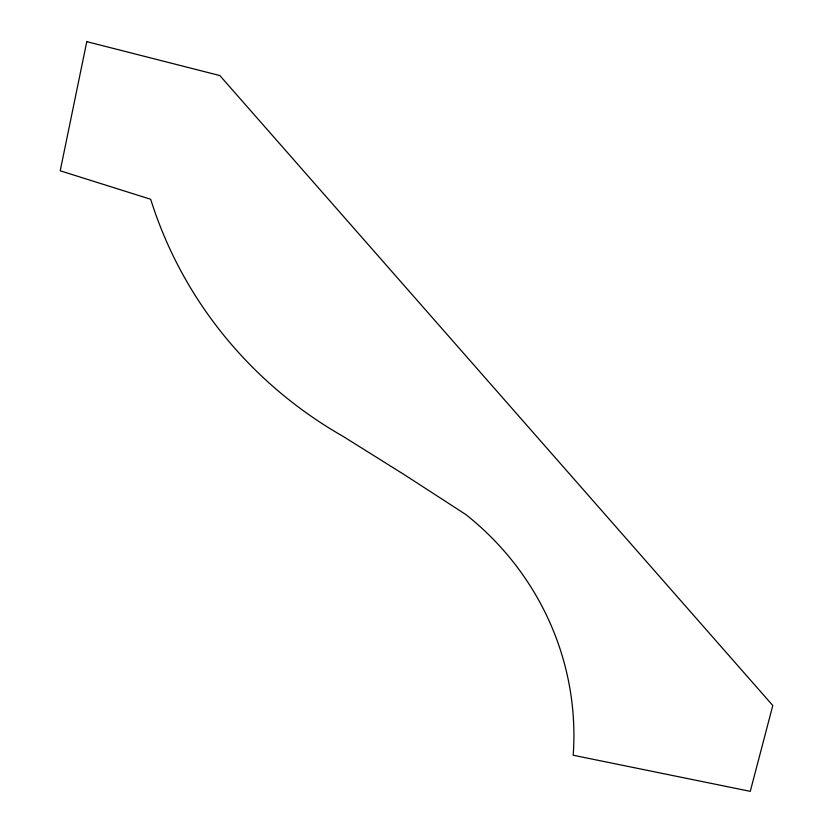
<?xml version="1.0" encoding="UTF-8"?>
<svg xmlns="http://www.w3.org/2000/svg" width="833" height="833" viewBox="0 0 833 833"><rect width="100%" height="100%" fill="white"/><g stroke="black" fill="none" stroke-linecap="round" stroke-linejoin="round"><path stroke-width="1.25" d="M86.778 41.65L60.205 170.796L150.69 199.274A422.508 411.169 6.9 0 0 342.873 436.242L404.619 474.883L465.73 514.461A290.571 282.783 6.9 0 1 573.198 755.239L750.273 791.35L772.795 705.52L219.85 75.564L86.778 41.65"/></g></svg>
